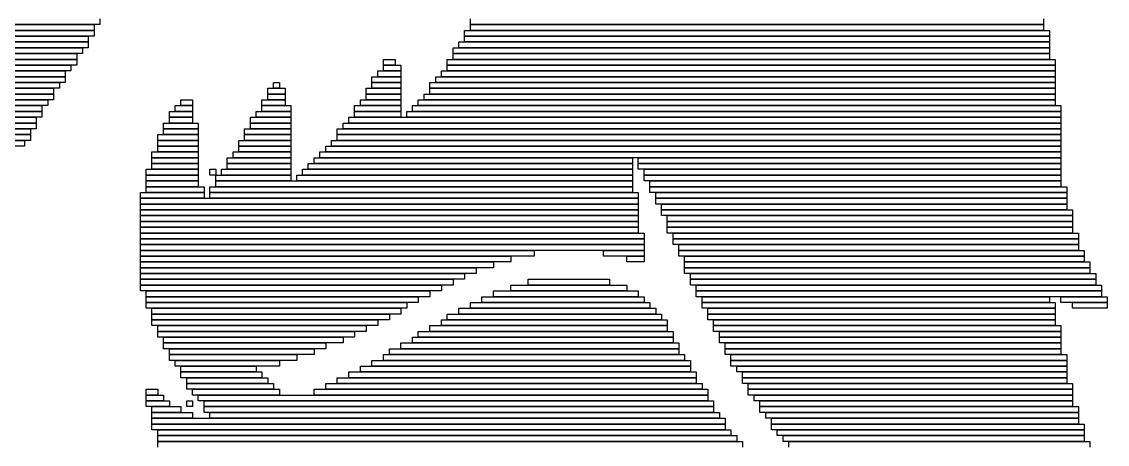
# Model space of a CAD drawing. Extents: x 325 to 699, y 302 to 722.
# Drawn here: x 471.5 to 659, y 438.5 to 511.5 of the extents above; entities that cross this region are included whole.
import ezdxf

# ---------------------------------------------------------------- set-up
doc = ezdxf.new("R2010")
doc.units = 0

msp = doc.modelspace()

# ---------------------------------------------------------------- linework, layer by layer
for p, q in [((485, 512), (485, 511)), ((549, 511), (549, 512)), ((648, 512), (648, 511)), ((418, 510), (484, 510)), ((419, 511), (484, 511)), ((484, 510), (419, 510)), ((485, 511), (420, 511)), ((484, 511), (484, 510)), ((484, 510), (484, 509)), ((548, 510), (649, 510)), ((548, 509), (548, 510)), ((648, 511), (549, 511)), ((549, 511), (648, 511)), ((549, 510), (549, 511)), ((648, 510), (549, 510)), ((648, 511), (648, 510)), ((649, 510), (649, 509)), ((484, 509), (418, 509)), ((418, 509), (483, 509)), ((483, 509), (483, 508)), ((649, 509), (548, 509)), ((548, 509), (649, 509)), ((548, 508), (548, 509)), ((649, 509), (649, 508)), ((483, 508), (418, 508)), ((439, 507), (482, 507)), ((440, 508), (483, 508)), ((483, 507), (440, 507)), ((482, 507), (482, 506)), ((483, 508), (483, 507)), ((546, 507), (649, 507)), ((546, 506), (546, 507)), ((547, 508), (649, 508)), ((547, 507), (547, 508)), ((649, 507), (547, 507)), ((649, 508), (548, 508)), ((649, 508), (649, 507)), ((649, 507), (649, 506)), ((438, 505), (481, 505)), ((482, 506), (439, 506)), ((439, 506), (481, 506)), ((481, 505), (439, 505)), ((481, 506), (481, 505)), ((481, 505), (481, 504)), ((534, 505), (536, 505)), ((534, 504), (534, 505)), ((536, 505), (536, 504)), ((545, 505), (650, 505)), ((545, 504), (545, 505)), ((649, 506), (546, 506)), ((546, 506), (649, 506)), ((546, 505), (546, 506)), ((649, 505), (546, 505)), ((649, 506), (649, 505)), ((650, 505), (650, 504)), ((437, 504), (480, 504)), ((480, 503), (437, 503)), ((437, 503), (479, 503)), ((481, 504), (438, 504)), ((479, 503), (479, 502)), ((480, 504), (480, 503)), ((533, 503), (537, 503)), ((533, 502), (533, 503)), ((536, 504), (534, 504)), ((534, 504), (537, 504)), ((534, 503), (534, 504)), ((537, 503), (534, 503)), ((537, 504), (537, 503)), ((537, 503), (537, 502)), ((544, 503), (650, 503)), ((544, 502), (544, 503)), ((650, 504), (545, 504)), ((545, 504), (650, 504)), ((545, 503), (545, 504)), ((650, 503), (545, 503)), ((650, 504), (650, 503)), ((650, 503), (650, 502)), ((435, 501), (478, 501)), ((436, 502), (479, 502)), ((479, 501), (436, 501)), ((479, 502), (437, 502)), ((478, 501), (478, 500)), ((479, 502), (479, 501)), ((515, 501), (516, 501)), ((515, 500), (515, 501)), ((516, 501), (516, 500)), ((532, 502), (537, 502)), ((532, 501), (532, 502)), ((537, 501), (532, 501)), ((532, 501), (537, 501)), ((532, 500), (532, 501)), ((537, 502), (533, 502)), ((537, 502), (537, 501)), ((537, 501), (537, 500)), ((542, 501), (650, 501)), ((542, 500), (542, 501)), ((543, 502), (650, 502)), ((543, 501), (543, 502)), ((650, 501), (543, 501)), ((650, 502), (544, 502)), ((650, 502), (650, 501)), ((650, 501), (650, 500)), ((434, 499), (477, 499)), ((478, 500), (435, 500)), ((435, 500), (477, 500)), ((477, 499), (435, 499)), ((477, 500), (477, 499)), ((477, 499), (477, 498)), ((514, 500), (517, 500)), ((514, 499), (514, 500)), ((517, 499), (514, 499)), ((514, 499), (517, 499)), ((514, 498), (514, 499)), ((516, 500), (515, 500)), ((517, 500), (517, 499)), ((517, 499), (517, 498)), ((531, 500), (537, 500)), ((531, 499), (531, 500)), ((537, 499), (531, 499)), ((531, 499), (537, 499)), ((531, 498), (531, 499)), ((537, 500), (532, 500)), ((537, 500), (537, 499)), ((537, 499), (537, 498)), ((541, 499), (650, 499)), ((541, 498), (541, 499)), ((650, 500), (542, 500)), ((542, 500), (650, 500)), ((542, 499), (542, 500)), ((650, 499), (542, 499)), ((650, 500), (650, 499)), ((650, 499), (650, 498)), ((433, 497), (475, 497)), ((477, 498), (434, 498)), ((434, 498), (476, 498)), ((476, 497), (434, 497)), ((475, 497), (475, 496)), ((476, 498), (476, 497)), ((498, 497), (501, 497)), ((498, 496), (498, 497)), ((499, 498), (501, 498)), ((499, 497), (499, 498)), ((501, 497), (499, 497)), ((501, 498), (501, 497)), ((501, 497), (501, 496)), ((513, 498), (517, 498)), ((513, 497), (513, 498)), ((517, 497), (513, 497)), ((513, 497), (518, 497)), ((513, 496), (513, 497)), ((517, 498), (514, 498)), ((517, 498), (517, 497)), ((518, 497), (518, 496)), ((529, 497), (537, 497)), ((529, 496), (529, 497)), ((530, 498), (537, 498)), ((530, 497), (530, 498)), ((537, 497), (530, 497)), ((537, 498), (531, 498)), ((537, 498), (537, 497)), ((537, 497), (537, 496)), ((539, 497), (651, 497)), ((539, 496), (539, 497)), ((540, 498), (650, 498)), ((540, 497), (540, 498)), ((650, 497), (540, 497)), ((650, 498), (541, 498)), ((650, 498), (650, 497)), ((651, 497), (651, 496)), ((432, 495), (474, 495)), ((475, 496), (433, 496)), ((433, 496), (475, 496)), ((475, 495), (433, 495)), ((474, 495), (474, 494)), ((475, 496), (475, 495)), ((497, 496), (501, 496)), ((497, 495), (497, 496)), ((501, 495), (497, 495)), ((497, 495), (501, 495)), ((497, 494), (497, 495)), ((501, 496), (498, 496)), ((501, 496), (501, 495)), ((501, 495), (501, 494)), ((511, 495), (518, 495)), ((511, 494), (511, 495)), ((512, 496), (518, 496)), ((512, 495), (512, 496)), ((518, 495), (512, 495)), ((518, 496), (513, 496)), ((518, 496), (518, 495)), ((518, 495), (518, 494)), ((528, 495), (651, 495)), ((528, 494), (528, 495)), ((537, 496), (529, 496)), ((529, 496), (537, 496)), ((529, 495), (529, 496)), ((537, 495), (529, 495)), ((537, 496), (537, 495)), ((538, 496), (651, 496)), ((538, 495), (538, 496)), ((651, 495), (538, 495)), ((651, 496), (539, 496)), ((651, 496), (651, 495)), ((651, 495), (651, 494)), ((474, 494), (432, 494)), ((432, 494), (474, 494)), ((474, 494), (474, 493)), ((496, 494), (502, 494)), ((496, 493), (496, 494)), ((501, 494), (497, 494)), ((502, 494), (502, 493)), ((518, 494), (511, 494)), ((511, 494), (518, 494)), ((511, 493), (511, 494)), ((518, 494), (518, 493)), ((527, 494), (651, 494)), ((527, 493), (527, 494)), ((651, 494), (528, 494)), ((651, 494), (651, 493)), ((431, 493), (473, 493)), ((473, 492), (431, 492)), ((431, 492), (473, 492)), ((474, 493), (432, 493)), ((473, 493), (473, 492)), ((473, 492), (473, 491)), ((495, 492), (502, 492)), ((495, 491), (495, 492)), ((502, 493), (496, 493)), ((496, 493), (502, 493)), ((496, 492), (496, 493)), ((502, 492), (496, 492)), ((502, 493), (502, 492)), ((502, 492), (502, 491)), ((510, 493), (518, 493)), ((510, 492), (510, 493)), ((518, 492), (510, 492)), ((510, 492), (518, 492)), ((510, 491), (510, 492)), ((518, 493), (511, 493)), ((518, 493), (518, 492)), ((518, 492), (518, 491)), ((526, 493), (651, 493)), ((526, 492), (526, 493)), ((651, 492), (526, 492)), ((526, 492), (651, 492)), ((526, 491), (526, 492)), ((651, 493), (527, 493)), ((651, 493), (651, 492)), ((651, 492), (651, 491)), ((473, 491), (431, 491)), ((431, 491), (472, 491)), ((472, 490), (431, 490)), ((472, 491), (472, 490)), ((502, 491), (495, 491)), ((495, 491), (502, 491)), ((495, 490), (495, 491)), ((502, 490), (495, 490)), ((495, 490), (502, 490)), ((495, 489), (495, 490)), ((502, 491), (502, 490)), ((502, 490), (502, 489)), ((509, 491), (518, 491)), ((509, 490), (509, 491)), ((518, 490), (509, 490)), ((509, 490), (518, 490)), ((509, 489), (509, 490)), ((518, 491), (510, 491)), ((518, 491), (518, 490)), ((518, 490), (518, 489)), ((524, 490), (651, 490)), ((524, 489), (524, 490)), ((525, 491), (651, 491)), ((525, 490), (525, 491)), ((651, 490), (525, 490)), ((651, 491), (526, 491)), ((651, 491), (651, 490)), ((651, 490), (651, 489)), ((494, 489), (502, 489)), ((494, 488), (494, 489)), ((502, 488), (494, 488)), ((494, 488), (502, 488)), ((494, 487), (494, 488)), ((502, 489), (495, 489)), ((502, 489), (502, 488)), ((502, 488), (502, 487)), ((507, 488), (518, 488)), ((507, 487), (507, 488)), ((508, 489), (518, 489)), ((508, 488), (508, 489)), ((518, 488), (508, 488)), ((518, 489), (509, 489)), ((518, 489), (518, 488)), ((518, 488), (518, 487)), ((522, 488), (577, 488)), ((522, 487), (522, 488)), ((523, 489), (651, 489)), ((523, 488), (523, 489)), ((651, 488), (523, 488)), ((651, 489), (524, 489)), ((577, 488), (577, 487)), ((578, 488), (651, 488)), ((578, 487), (578, 488)), ((651, 489), (651, 488)), ((651, 488), (651, 487)), ((493, 486), (502, 486)), ((493, 485), (493, 486)), ((502, 487), (494, 487)), ((494, 487), (502, 487)), ((494, 486), (494, 487)), ((502, 486), (494, 486)), ((502, 487), (502, 486)), ((502, 486), (502, 485)), ((504, 486), (505, 486)), ((504, 485), (504, 486)), ((505, 486), (505, 485)), ((506, 486), (518, 486)), ((506, 485), (506, 486)), ((518, 487), (507, 487)), ((507, 487), (518, 487)), ((507, 486), (507, 487)), ((518, 486), (507, 486)), ((518, 487), (518, 486)), ((518, 486), (518, 485)), ((520, 486), (577, 486)), ((520, 485), (520, 486)), ((521, 487), (577, 487)), ((521, 486), (521, 487)), ((577, 486), (521, 486)), ((577, 487), (522, 487)), ((577, 487), (577, 486)), ((577, 486), (577, 485)), ((651, 487), (578, 487)), ((578, 487), (651, 487)), ((578, 486), (578, 487)), ((651, 486), (578, 486)), ((579, 486), (651, 486)), ((579, 485), (579, 486)), ((651, 487), (651, 486)), ((651, 486), (651, 485)), ((502, 485), (493, 485)), ((493, 485), (502, 485)), ((493, 484), (493, 485)), ((502, 484), (493, 484)), ((493, 484), (502, 484)), ((493, 483), (493, 484)), ((502, 485), (502, 484)), ((502, 484), (502, 483)), ((505, 485), (504, 485)), ((505, 485), (518, 485)), ((505, 484), (505, 485)), ((518, 484), (505, 484)), ((505, 484), (577, 484)), ((505, 483), (505, 484)), ((518, 485), (506, 485)), ((518, 485), (518, 484)), ((519, 485), (577, 485)), ((519, 484), (519, 485)), ((577, 484), (519, 484)), ((577, 485), (520, 485)), ((577, 485), (577, 484)), ((577, 484), (577, 483)), ((651, 485), (579, 485)), ((579, 485), (651, 485)), ((579, 484), (579, 485)), ((651, 484), (579, 484)), ((580, 484), (651, 484)), ((580, 483), (580, 484)), ((651, 485), (651, 484)), ((651, 484), (651, 483)), ((492, 482), (503, 482)), ((492, 481), (492, 482)), ((502, 483), (493, 483)), ((493, 483), (503, 483)), ((493, 482), (493, 483)), ((503, 482), (493, 482)), ((503, 483), (503, 482)), ((503, 482), (503, 481)), ((504, 483), (577, 483)), ((504, 482), (504, 483)), ((577, 482), (504, 482)), ((504, 482), (578, 482)), ((504, 481), (504, 482)), ((577, 483), (505, 483)), ((577, 483), (577, 482)), ((578, 482), (578, 481)), ((651, 483), (580, 483)), ((580, 483), (652, 483)), ((580, 482), (580, 483)), ((652, 482), (580, 482)), ((581, 482), (652, 482)), ((581, 481), (581, 482)), ((652, 483), (652, 482)), ((652, 482), (652, 481)), ((503, 481), (492, 481)), ((492, 481), (578, 481)), ((492, 480), (492, 481)), ((578, 480), (492, 480)), ((492, 480), (578, 480)), ((492, 479), (492, 480)), ((578, 481), (504, 481)), ((578, 481), (578, 480)), ((578, 480), (578, 479)), ((652, 481), (581, 481)), ((581, 481), (652, 481)), ((581, 480), (581, 481)), ((652, 480), (581, 480)), ((582, 480), (652, 480)), ((582, 479), (582, 480)), ((652, 481), (652, 480)), ((652, 480), (652, 479)), ((578, 479), (492, 479)), ((492, 479), (578, 479)), ((492, 478), (492, 479)), ((578, 479), (578, 478)), ((652, 479), (582, 479)), ((582, 479), (653, 479)), ((582, 478), (582, 479)), ((653, 479), (653, 478)), ((578, 478), (492, 478)), ((492, 478), (578, 478)), ((492, 477), (492, 478)), ((578, 477), (492, 477)), ((492, 477), (578, 477)), ((492, 476), (492, 477)), ((578, 478), (578, 477)), ((578, 477), (578, 476)), ((653, 478), (582, 478)), ((583, 478), (653, 478)), ((583, 477), (583, 478)), ((653, 477), (583, 477)), ((583, 477), (653, 477)), ((583, 476), (583, 477)), ((653, 478), (653, 477)), ((653, 477), (653, 476)), ((578, 476), (492, 476)), ((492, 476), (578, 476)), ((492, 475), (492, 476)), ((578, 475), (492, 475)), ((492, 475), (579, 475)), ((492, 474), (492, 475)), ((578, 476), (578, 475)), ((579, 475), (579, 474)), ((653, 476), (583, 476)), ((583, 476), (653, 476)), ((583, 475), (583, 476)), ((653, 475), (583, 475)), ((584, 475), (654, 475)), ((584, 474), (584, 475)), ((653, 476), (653, 475)), ((654, 475), (654, 474)), ((579, 474), (492, 474)), ((492, 474), (579, 474)), ((492, 473), (492, 474)), ((579, 473), (492, 473)), ((492, 473), (579, 473)), ((492, 472), (492, 473)), ((579, 474), (579, 473)), ((579, 473), (579, 472)), ((654, 474), (584, 474)), ((584, 474), (654, 474)), ((584, 473), (584, 474)), ((654, 473), (584, 473)), ((585, 473), (654, 473)), ((585, 472), (585, 473)), ((654, 474), (654, 473)), ((654, 473), (654, 472)), ((579, 472), (492, 472)), ((492, 472), (560, 472)), ((492, 471), (492, 472)), ((560, 471), (492, 471)), ((492, 471), (556, 471)), ((492, 470), (492, 471)), ((556, 471), (556, 470)), ((560, 472), (560, 471)), ((572, 472), (579, 472)), ((572, 471), (572, 472)), ((579, 471), (572, 471)), ((576, 471), (579, 471)), ((576, 470), (576, 471)), ((579, 472), (579, 471)), ((579, 471), (579, 470)), ((654, 472), (585, 472)), ((585, 472), (655, 472)), ((585, 471), (585, 472)), ((655, 471), (585, 471)), ((586, 471), (655, 471)), ((586, 470), (586, 471)), ((655, 472), (655, 471)), ((655, 471), (655, 470)), ((556, 470), (492, 470)), ((492, 470), (553, 470)), ((492, 469), (492, 470)), ((553, 469), (492, 469)), ((492, 469), (550, 469)), ((492, 468), (492, 469)), ((550, 469), (550, 468)), ((553, 470), (553, 469)), ((579, 470), (576, 470)), ((655, 470), (586, 470)), ((586, 470), (656, 470)), ((586, 469), (586, 470)), ((656, 469), (586, 469)), ((586, 469), (656, 469)), ((586, 468), (586, 469)), ((656, 470), (656, 469)), ((656, 469), (656, 468)), ((550, 468), (492, 468)), ((492, 468), (548, 468)), ((492, 467), (492, 468)), ((548, 467), (492, 467)), ((492, 467), (546, 467)), ((492, 466), (492, 467)), ((546, 467), (546, 466)), ((548, 468), (548, 467)), ((559, 467), (573, 467)), ((559, 466), (559, 467)), ((573, 467), (573, 466)), ((656, 468), (586, 468)), ((587, 468), (657, 468)), ((587, 467), (587, 468)), ((657, 467), (587, 467)), ((587, 467), (657, 467)), ((587, 466), (587, 467)), ((657, 468), (657, 467)), ((657, 467), (657, 466)), ((546, 466), (492, 466)), ((492, 466), (544, 466)), ((492, 465), (492, 466)), ((544, 465), (492, 465)), ((493, 465), (542, 465)), ((493, 464), (493, 465)), ((542, 465), (542, 464)), ((544, 466), (544, 465)), ((553, 465), (578, 465)), ((553, 464), (553, 465)), ((556, 466), (576, 466)), ((556, 465), (556, 466)), ((576, 465), (556, 465)), ((573, 466), (559, 466)), ((576, 466), (576, 465)), ((578, 465), (578, 464)), ((657, 466), (587, 466)), ((588, 466), (658, 466)), ((588, 465), (588, 466)), ((658, 465), (588, 465)), ((588, 465), (658, 465)), ((588, 464), (588, 465)), ((658, 466), (658, 465)), ((658, 465), (658, 464)), ((542, 464), (493, 464)), ((493, 464), (540, 464)), ((493, 463), (493, 464)), ((540, 464), (540, 463)), ((551, 464), (579, 464)), ((551, 463), (551, 464)), ((578, 464), (553, 464)), ((579, 464), (579, 463)), ((658, 464), (588, 464)), ((589, 464), (649, 464)), ((589, 463), (589, 464)), ((649, 464), (649, 463)), ((651, 464), (659, 464)), ((651, 463), (651, 464)), ((659, 464), (659, 463)), ((540, 463), (493, 463)), ((493, 463), (538, 463)), ((493, 462), (493, 463)), ((538, 462), (493, 462)), ((494, 462), (537, 462)), ((494, 461), (494, 462)), ((537, 462), (537, 461)), ((538, 463), (538, 462)), ((547, 462), (581, 462)), ((547, 461), (547, 462)), ((549, 463), (580, 463)), ((549, 462), (549, 463)), ((580, 462), (549, 462)), ((579, 463), (551, 463)), ((580, 463), (580, 462)), ((581, 462), (581, 461)), ((649, 463), (589, 463)), ((589, 463), (650, 463)), ((589, 462), (589, 463)), ((650, 462), (589, 462)), ((590, 462), (650, 462)), ((590, 461), (590, 462)), ((650, 463), (650, 462)), ((650, 462), (650, 461)), ((659, 463), (651, 463)), ((653, 463), (659, 463)), ((653, 462), (653, 463)), ((659, 462), (653, 462)), ((659, 463), (659, 462)), ((537, 461), (494, 461)), ((494, 461), (535, 461)), ((494, 460), (494, 461)), ((535, 460), (494, 460)), ((494, 460), (533, 460)), ((494, 459), (494, 460)), ((533, 460), (533, 459)), ((535, 461), (535, 460)), ((544, 460), (583, 460)), ((544, 459), (544, 460)), ((545, 461), (582, 461)), ((545, 460), (545, 461)), ((582, 460), (545, 460)), ((581, 461), (547, 461)), ((582, 461), (582, 460)), ((583, 460), (583, 459)), ((650, 461), (590, 461)), ((590, 461), (650, 461)), ((590, 460), (590, 461)), ((650, 460), (590, 460)), ((591, 460), (650, 460)), ((591, 459), (591, 460)), ((650, 461), (650, 460)), ((650, 460), (650, 459)), ((533, 459), (494, 459)), ((495, 459), (531, 459)), ((495, 458), (495, 459)), ((531, 458), (495, 458)), ((495, 458), (529, 458)), ((495, 457), (495, 458)), ((529, 458), (529, 457)), ((531, 459), (531, 458)), ((540, 458), (584, 458)), ((540, 457), (540, 458)), ((542, 459), (583, 459)), ((542, 458), (542, 459)), ((583, 458), (542, 458)), ((583, 459), (544, 459)), ((583, 459), (583, 458)), ((584, 458), (584, 457)), ((650, 459), (591, 459)), ((591, 459), (651, 459)), ((591, 458), (591, 459)), ((651, 458), (591, 458)), ((592, 458), (651, 458)), ((592, 457), (592, 458)), ((651, 459), (651, 458)), ((651, 458), (651, 457)), ((529, 457), (495, 457)), ((496, 457), (527, 457)), ((496, 456), (496, 457)), ((527, 456), (496, 456)), ((496, 456), (524, 456)), ((496, 455), (496, 456)), ((524, 456), (524, 455)), ((527, 457), (527, 456)), ((537, 456), (585, 456)), ((537, 455), (537, 456)), ((539, 457), (584, 457)), ((539, 456), (539, 457)), ((584, 456), (539, 456)), ((584, 457), (540, 457)), ((584, 457), (584, 456)), ((585, 456), (585, 455)), ((651, 457), (592, 457)), ((592, 457), (651, 457)), ((592, 456), (592, 457)), ((651, 456), (592, 456)), ((593, 456), (651, 456)), ((593, 455), (593, 456)), ((651, 457), (651, 456)), ((651, 456), (651, 455)), ((524, 455), (496, 455)), ((497, 455), (522, 455)), ((497, 454), (497, 455)), ((522, 454), (497, 454)), ((497, 454), (519, 454)), ((497, 453), (497, 454)), ((519, 454), (519, 453)), ((522, 455), (522, 454)), ((534, 454), (586, 454)), ((534, 453), (534, 454)), ((535, 455), (585, 455)), ((535, 454), (535, 455)), ((585, 454), (535, 454)), ((585, 455), (537, 455)), ((585, 455), (585, 454)), ((586, 454), (586, 453)), ((651, 455), (593, 455)), ((593, 455), (651, 455)), ((593, 454), (593, 455)), ((651, 454), (593, 454)), ((594, 454), (652, 454)), ((594, 453), (594, 454)), ((651, 455), (651, 454)), ((652, 454), (652, 453)), ((519, 453), (497, 453)), ((498, 453), (516, 453)), ((498, 452), (498, 453)), ((516, 452), (498, 452)), ((499, 452), (512, 452)), ((499, 451), (499, 452)), ((512, 452), (512, 451)), ((516, 453), (516, 452)), ((530, 452), (587, 452)), ((530, 451), (530, 452)), ((532, 453), (587, 453)), ((532, 452), (532, 453)), ((587, 452), (532, 452)), ((586, 453), (534, 453)), ((587, 453), (587, 452)), ((587, 452), (587, 451)), ((652, 453), (594, 453)), ((594, 453), (652, 453)), ((594, 452), (594, 453)), ((652, 452), (594, 452)), ((595, 452), (652, 452)), ((595, 451), (595, 452)), ((652, 453), (652, 452)), ((652, 452), (652, 451)), ((512, 451), (499, 451)), ((499, 451), (513, 451)), ((499, 450), (499, 451)), ((513, 450), (499, 450)), ((500, 450), (514, 450)), ((500, 449), (500, 450)), ((513, 451), (513, 450)), ((514, 450), (514, 449)), ((526, 450), (588, 450)), ((526, 449), (526, 450)), ((528, 451), (588, 451)), ((528, 450), (528, 451)), ((588, 450), (528, 450)), ((587, 451), (530, 451)), ((588, 451), (588, 450)), ((588, 450), (588, 449)), ((652, 451), (595, 451)), ((596, 451), (652, 451)), ((596, 450), (596, 451)), ((652, 450), (596, 450)), ((596, 450), (652, 450)), ((596, 449), (596, 450)), ((652, 451), (652, 450)), ((652, 450), (652, 449)), ((514, 449), (500, 449)), ((500, 449), (515, 449)), ((500, 448), (500, 449)), ((515, 449), (515, 448)), ((524, 449), (589, 449)), ((524, 448), (524, 449)), ((588, 449), (526, 449)), ((589, 449), (589, 448)), ((652, 449), (596, 449)), ((597, 449), (653, 449)), ((597, 448), (597, 449)), ((653, 449), (653, 448)), ((493, 448), (495, 448)), ((493, 447), (493, 448)), ((495, 447), (493, 447)), ((493, 447), (496, 447)), ((493, 446), (493, 447)), ((495, 448), (495, 447)), ((496, 447), (496, 446)), ((515, 448), (500, 448)), ((501, 448), (516, 448)), ((501, 447), (501, 448)), ((516, 447), (501, 447)), ((502, 447), (590, 447)), ((502, 446), (502, 447)), ((516, 448), (516, 447)), ((522, 448), (590, 448)), ((522, 447), (522, 448)), ((590, 447), (522, 447)), ((589, 448), (524, 448)), ((590, 448), (590, 447)), ((590, 447), (590, 446)), ((653, 448), (597, 448)), ((597, 448), (653, 448)), ((597, 447), (597, 448)), ((653, 447), (597, 447)), ((598, 447), (653, 447)), ((598, 446), (598, 447)), ((653, 448), (653, 447)), ((653, 447), (653, 446)), ((496, 446), (493, 446)), ((493, 446), (497, 446)), ((493, 445), (493, 446)), ((497, 445), (493, 445)), ((494, 445), (499, 445)), ((494, 444), (494, 445)), ((497, 446), (497, 445)), ((499, 445), (499, 444)), ((500, 446), (501, 446)), ((500, 445), (500, 446)), ((501, 445), (500, 445)), ((501, 446), (501, 445)), ((590, 446), (502, 446)), ((503, 446), (591, 446)), ((503, 445), (503, 446)), ((591, 445), (503, 445)), ((503, 445), (591, 445)), ((503, 444), (503, 445)), ((591, 446), (591, 445)), ((591, 445), (591, 444)), ((653, 446), (598, 446)), ((599, 446), (653, 446)), ((599, 445), (599, 446)), ((653, 445), (599, 445)), ((599, 445), (654, 445)), ((599, 444), (599, 445)), ((653, 446), (653, 445)), ((654, 445), (654, 444)), ((499, 444), (494, 444)), ((494, 444), (501, 444)), ((494, 443), (494, 444)), ((501, 443), (494, 443)), ((494, 443), (593, 443)), ((494, 442), (494, 443)), ((501, 444), (501, 443)), ((591, 444), (503, 444)), ((504, 444), (592, 444)), ((504, 443), (504, 444)), ((592, 443), (504, 443)), ((592, 444), (592, 443)), ((593, 443), (593, 442)), ((654, 444), (599, 444)), ((600, 444), (654, 444)), ((600, 443), (600, 444)), ((654, 443), (600, 443)), ((601, 443), (654, 443)), ((601, 442), (601, 443)), ((654, 444), (654, 443)), ((654, 443), (654, 442)), ((593, 442), (494, 442)), ((494, 442), (593, 442)), ((494, 441), (494, 442)), ((593, 441), (494, 441)), ((495, 441), (594, 441)), ((495, 440), (495, 441)), ((593, 442), (593, 441)), ((594, 441), (594, 440)), ((654, 442), (601, 442)), ((601, 442), (655, 442)), ((601, 441), (601, 442)), ((655, 441), (601, 441)), ((602, 441), (655, 441)), ((602, 440), (602, 441)), ((655, 442), (655, 441)), ((655, 441), (655, 440)), ((594, 440), (495, 440)), ((495, 440), (595, 440)), ((495, 439), (495, 440)), ((595, 439), (495, 439)), ((495, 439), (596, 439)), ((495, 438), (495, 439)), ((595, 440), (595, 439)), ((596, 439), (596, 438)), ((655, 440), (602, 440)), ((603, 440), (655, 440)), ((603, 439), (603, 440)), ((655, 439), (603, 439)), ((604, 439), (656, 439)), ((604, 438), (604, 439)), ((655, 440), (655, 439)), ((656, 439), (656, 438))]:
    msp.add_line(p, q)

doc.saveas('drawing.dxf')
